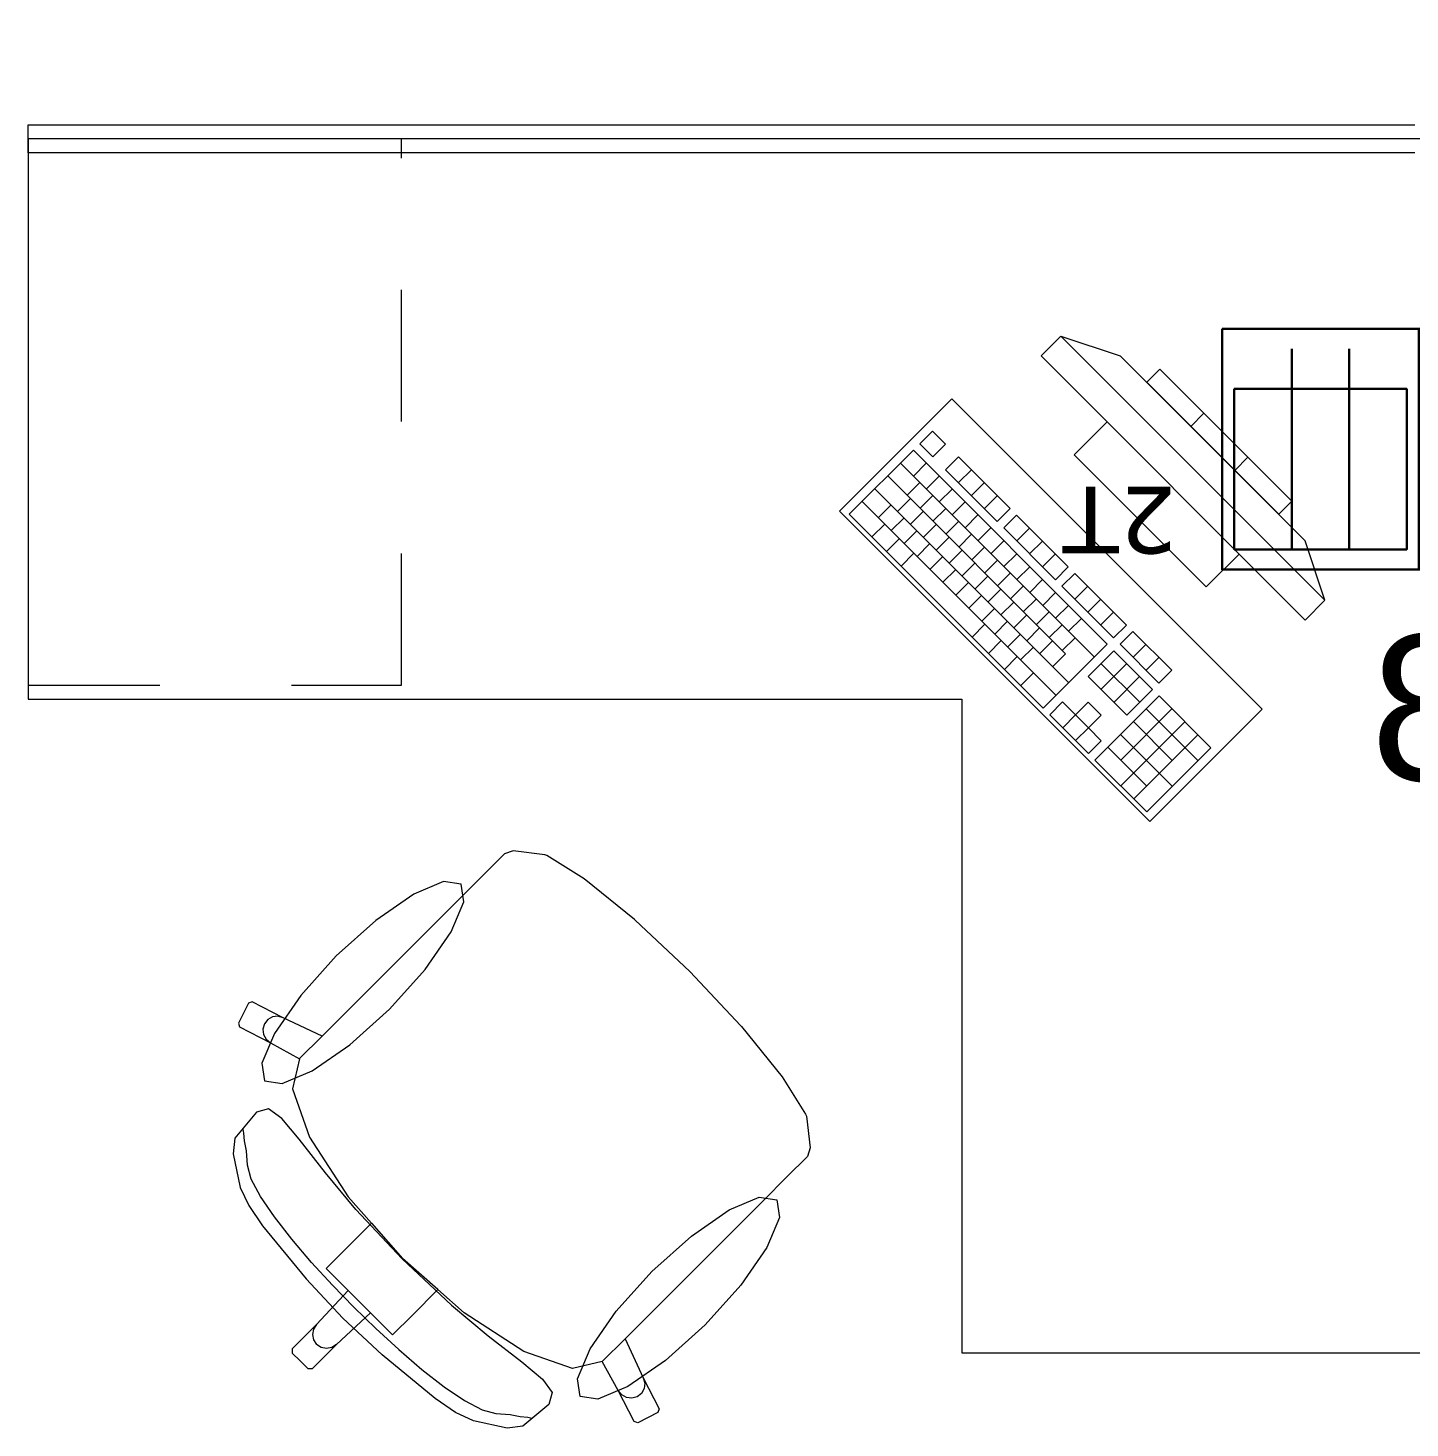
# Model space of a CAD drawing. Header units: inches. Extents: x -19 to 5698, y -728 to 92.
# Drawn here: x 309.834 to 311.314, y 8.176 to 9.675 of the extents above; entities that cross this region are included whole.
import ezdxf

# ---------------------------------------------------------------- set-up
doc = ezdxf.new("R2010")
doc.units = ezdxf.units.IN
doc.header["$MEASUREMENT"] = 0
doc.linetypes.add('HIDDEN', pattern=[0.375, 0.25, -0.125])
doc.linetypes.add('Rayas', pattern=[0.282222, 0.141111, -0.141111])
doc.layers.get('0').update_dxf_attribs({"color": 61})
doc.layers.add('00 conduct tomacorr', color=120, linetype='HIDDEN', lineweight=30)
doc.layers.add('00 IE LUZ EMERGENCIA', color=253, linetype='Continuous', lineweight=0)
doc.layers.add('Interior - Mobiliario', color=7, linetype='Continuous')
doc.styles.add('Annotative', font='arial.ttf')

# ---------------------------------------------------------------- blocks, each defined once
blk = doc.blocks.new('CAJA POP UP 6 MODULOS')
at = {"layer": '00 conduct tomacorr', "linetype": 'Continuous'}
for p, q in [((-0.095, -0.165), (-0.095, -0.0151)), ((-0.052, -0.165), (-0.052, -0.0151)), ((0.052, -0.165), (0.052, -0.0151)), ((0.095, -0.165), (0.095, -0.0151)), ((0, -0.165), (0, -0.18))]:
    blk.add_line(p, q, dxfattribs=at)
for points in [[(-0.147, 0), (0.147, 0), (0.147, -0.18), (-0.147, -0.18)], [(0, 0), (0.147, 0), (0.147, -0.18), (0, -0.18)]]:
    blk.add_lwpolyline(points, close=True, dxfattribs=at)
for points in [[(-0.138, -0.045), (-0.009, -0.045), (-0.009, -0.165), (-0.138, -0.165), (-0.138, -0.045)], [(0.009, -0.045), (0.138, -0.045), (0.138, -0.165), (0.009, -0.165), (0.009, -0.045)]]:
    blk.add_lwpolyline(points, dxfattribs=at)
at = {"color": 1, "insert": (-0.1807, -0.168), "char_height": 0.05, "attachment_point": 1, "rotation": 180}
blk.add_mtext_dynamic_manual_height_columns('{\\fVerdana|b0|i0|c0|p34;2T}', width=0.000481, gutter_width=0.1561, heights=[0], dxfattribs=at)

msp = doc.modelspace()

# ---------------------------------------------------------------- linework, layer by layer
at = {"layer": '00 conduct tomacorr'}
msp.add_arc((308.4998, 10.3404, -0.0009), 3.0428, 338.0993, 39.5594, dxfattribs=at)
at = {"layer": 'Interior - Mobiliario', "color": 175, "linetype": 'Continuous', "lineweight": 13}
for p, q in [((309.8337, 9.5411), (309.8337, 9.5711)), ((309.8337, 9.5711), (311.3187, 9.5711)), ((311.3187, 9.5411), (309.8337, 9.5411)), ((310.9397, 9.345), (310.9185, 9.3238)), ((311.2226, 9.0621), (310.9397, 9.345)), ((310.9397, 9.345), (311.0034, 9.3238)), ((310.9185, 9.3238), (311.2014, 9.0409)), ((311.0034, 9.3238), (311.2014, 9.1258)), ((311.0458, 9.3096), (311.0317, 9.2955)), ((311.0317, 9.2955), (311.1731, 9.1541)), ((311.1872, 9.1682), (311.0458, 9.3096)), ((310.9892, 9.2531), (310.9539, 9.2177)), ((311.1306, 9.1116), (310.9892, 9.2531)), ((311.0788, 9.2483), (311.0929, 9.2625)), ((310.8023, 9.2432), (310.7886, 9.2295)), ((310.8162, 9.2294), (310.8023, 9.2432)), ((310.7818, 9.2227), (310.7132, 9.1541)), ((310.9895, 9.015), (310.7818, 9.2227)), ((310.7886, 9.2295), (310.8025, 9.2157)), ((310.8025, 9.2157), (310.8162, 9.2294)), ((310.7681, 9.209), (310.9758, 9.0013)), ((310.7819, 9.1951), (310.7956, 9.2088)), ((310.83, 9.2156), (310.8163, 9.2018)), ((310.8854, 9.1602), (310.83, 9.2156)), ((310.9539, 9.2177), (311.0953, 9.0763)), ((311.1259, 9.2012), (311.1401, 9.2154)), ((310.7543, 9.1952), (310.9447, 9.0048)), ((310.7958, 9.1813), (310.8095, 9.195)), ((310.8163, 9.2018), (310.8717, 9.1464)), ((310.8302, 9.188), (310.8439, 9.2017)), ((310.7406, 9.1815), (310.9483, 8.9738)), ((310.7751, 9.1745), (310.7888, 9.1882)), ((310.8096, 9.1674), (310.8233, 9.1811)), ((310.844, 9.1741), (310.8577, 9.1879)), ((310.7269, 9.1678), (310.9346, 8.9601)), ((310.7442, 9.1505), (310.7579, 9.1642)), ((310.7649, 9.1573), (310.7786, 9.171)), ((310.789, 9.1606), (310.8027, 9.1743)), ((310.8028, 9.1468), (310.8165, 9.1605)), ((310.8234, 9.1536), (310.8372, 9.1673)), ((310.8579, 9.1603), (310.8716, 9.174)), ((310.8717, 9.1464), (310.8854, 9.1602)), ((311.1731, 9.1541), (311.1872, 9.1682)), ((310.7132, 9.1541), (310.9209, 8.9464)), ((310.7581, 9.1367), (310.7718, 9.1504)), ((310.7787, 9.1435), (310.7924, 9.1572)), ((310.8167, 9.1329), (310.8304, 9.1466)), ((310.8373, 9.1397), (310.851, 9.1534)), ((310.8923, 9.1532), (310.8786, 9.1395)), ((310.9477, 9.0978), (310.8923, 9.1532)), ((310.7374, 9.1299), (310.7511, 9.1436)), ((310.7719, 9.1228), (310.7856, 9.1365)), ((310.7926, 9.1296), (310.8063, 9.1433)), ((310.8305, 9.1191), (310.8442, 9.1328)), ((310.8511, 9.1259), (310.8649, 9.1396)), ((310.8786, 9.1395), (310.934, 9.0841)), ((310.8925, 9.1257), (310.9062, 9.1394)), ((310.753, 9.1143), (310.7667, 9.128)), ((310.7858, 9.109), (310.7995, 9.1227)), ((310.8064, 9.1158), (310.8201, 9.1295)), ((310.8203, 9.1019), (310.834, 9.1156)), ((310.8444, 9.1052), (310.8581, 9.119)), ((310.865, 9.112), (310.8787, 9.1257)), ((310.9063, 9.1118), (310.92, 9.1255)), ((311.2226, 9.0621), (311.2014, 9.1258)), ((310.7686, 9.0987), (310.7823, 9.1124)), ((310.7996, 9.0951), (310.8133, 9.1088)), ((310.8341, 9.0881), (310.8478, 9.1018)), ((310.8582, 9.0914), (310.8719, 9.1051)), ((310.8788, 9.0982), (310.8925, 9.1119)), ((310.9202, 9.098), (310.9339, 9.1117)), ((311.0953, 9.0763), (311.1306, 9.1116)), ((310.8135, 9.0813), (310.8272, 9.095)), ((310.8479, 9.0742), (310.8617, 9.0879)), ((310.872, 9.0775), (310.8858, 9.0913)), ((310.8927, 9.0843), (310.9064, 9.098)), ((310.934, 9.0841), (310.9477, 9.0978)), ((310.9547, 9.0909), (310.9409, 9.0772)), ((311.0101, 9.0355), (310.9547, 9.0909)), ((310.8273, 9.0674), (310.841, 9.0811)), ((310.8618, 9.0604), (310.8755, 9.0741)), ((310.8859, 9.0637), (310.8996, 9.0774)), ((310.9065, 9.0705), (310.9202, 9.0842)), ((310.9204, 9.0566), (310.9341, 9.0704)), ((310.9409, 9.0772), (310.9963, 9.0218)), ((310.9548, 9.0634), (310.9685, 9.0771)), ((310.8412, 9.0536), (310.8549, 9.0673)), ((310.8756, 9.0465), (310.8894, 9.0602)), ((310.8997, 9.0499), (310.9135, 9.0636)), ((310.9342, 9.0428), (310.9479, 9.0565)), ((310.9686, 9.0495), (310.9824, 9.0632)), ((311.2014, 9.0409), (311.2226, 9.0621)), ((310.855, 9.0397), (310.8687, 9.0534)), ((310.8895, 9.0327), (310.9032, 9.0464)), ((310.9136, 9.036), (310.9273, 9.0497)), ((310.9481, 9.0289), (310.9618, 9.0427)), ((310.9825, 9.0357), (310.9962, 9.0494)), ((310.8448, 9.0226), (310.8585, 9.0363)), ((310.8689, 9.0259), (310.8826, 9.0396)), ((310.8827, 9.012), (310.8964, 9.0258)), ((310.9033, 9.0188), (310.917, 9.0325)), ((310.9274, 9.0222), (310.9411, 9.0359)), ((310.9963, 9.0218), (311.0101, 9.0355)), ((311.017, 9.0286), (311.0033, 9.0149)), ((311.0585, 8.9871), (311.017, 9.0286)), ((310.8621, 9.0052), (310.8758, 9.019)), ((310.8965, 8.9982), (310.9103, 9.0119)), ((310.9172, 9.005), (310.9309, 9.0187)), ((310.9209, 8.9464), (310.9895, 9.015)), ((310.9413, 9.0083), (310.955, 9.022)), ((311.0033, 9.0149), (311.0448, 8.9734)), ((311.0171, 9.001), (311.0308, 9.0148)), ((310.8794, 8.9879), (310.8931, 9.0017)), ((310.931, 8.9911), (310.9447, 9.0048)), ((310.9964, 9.008), (310.969, 8.9806)), ((311.0379, 8.9665), (310.9964, 9.008)), ((311.031, 8.9872), (311.0447, 9.0009)), ((310.8967, 8.9706), (310.9104, 8.9843)), ((310.969, 8.9806), (311.0105, 8.9391)), ((310.9827, 8.9943), (311.0242, 8.9528)), ((310.9828, 8.9668), (311.0103, 8.9942)), ((310.9967, 8.9529), (311.0241, 8.9803)), ((311.0448, 8.9734), (311.0585, 8.9871)), ((311.0105, 8.9391), (311.0379, 8.9665)), ((310.9416, 8.9532), (310.9278, 8.9395)), ((310.9554, 8.9393), (310.9416, 8.9532)), ((310.9691, 8.9531), (310.9554, 8.9393)), ((310.983, 8.9392), (310.9691, 8.9531)), ((311.0449, 8.9596), (310.9763, 8.891)), ((311.1003, 8.9042), (311.0449, 8.9596)), ((310.9278, 8.9395), (310.9694, 8.8979)), ((310.9417, 8.9256), (310.9554, 8.9393)), ((310.9554, 8.9393), (310.9692, 8.9255)), ((310.9692, 8.9255), (310.983, 8.9392)), ((311.0039, 8.8909), (311.0587, 8.9457)), ((311.0312, 8.9459), (311.0865, 8.8905)), ((310.9555, 8.9118), (310.9692, 8.9255)), ((310.9831, 8.9116), (310.9692, 8.9255)), ((311.004, 8.8633), (311.0726, 8.9319)), ((311.0174, 8.9321), (311.059, 8.8906)), ((310.9694, 8.8979), (310.9831, 8.9116)), ((311.0037, 8.9184), (311.0591, 8.863)), ((311.0178, 8.8495), (311.0864, 8.918)), ((310.9763, 8.891), (311.0317, 8.8356)), ((310.99, 8.9047), (311.0316, 8.8632)), ((311.0317, 8.8356), (311.1003, 8.9042)), ((310.344, 8.7907), (310.3221, 8.7688)), ((310.3533, 8.7936), (310.344, 8.7907)), ((310.3873, 8.7896), (310.3533, 8.7936)), ((310.3894, 8.7887), (310.3873, 8.7896)), ((310.4294, 8.7638), (310.3894, 8.7887)), ((310.3221, 8.7688), (310.2966, 8.7432)), ((310.4831, 8.7202), (310.4294, 8.7638)), ((310.2966, 8.7432), (310.1487, 8.5954)), ((310.4839, 8.7195), (310.4831, 8.7202)), ((310.5423, 8.6647), (310.4839, 8.7195)), ((310.5423, 8.6647), (310.5971, 8.6063)), ((310.0698, 8.6306), (310.059, 8.6093)), ((310.0739, 8.6319), (310.0698, 8.6306)), ((310.107, 8.615), (310.0739, 8.6319)), ((310.059, 8.6093), (310.0603, 8.6052)), ((310.0868, 8.6085), (310.0852, 8.6029)), ((310.0904, 8.6131), (310.0868, 8.6085)), ((310.0955, 8.6159), (310.0904, 8.6131)), ((310.1013, 8.6166), (310.0955, 8.6159)), ((310.107, 8.615), (310.1013, 8.6166)), ((310.1487, 8.5954), (310.107, 8.615)), ((310.5971, 8.6063), (310.5978, 8.6055)), ((310.5978, 8.6055), (310.6413, 8.5518)), ((310.0603, 8.6052), (310.0934, 8.5882)), ((310.0852, 8.6029), (310.0859, 8.597)), ((310.0859, 8.597), (310.0888, 8.5919)), ((310.0888, 8.5919), (310.0934, 8.5882)), ((310.1245, 8.5712), (310.1487, 8.5954)), ((310.0934, 8.5882), (310.1244, 8.5709)), ((310.1244, 8.5709), (310.117, 8.539)), ((310.1245, 8.5712), (310.1244, 8.5709)), ((310.6413, 8.5518), (310.6663, 8.5118)), ((310.117, 8.539), (310.1353, 8.487)), ((310.0913, 8.5173), (310.0783, 8.5139)), ((310.1056, 8.5073), (310.0913, 8.5173)), ((310.0783, 8.5139), (310.0552, 8.486)), ((310.1242, 8.485), (310.1056, 8.5073)), ((310.6663, 8.5118), (310.6672, 8.5097)), ((310.6672, 8.5097), (310.6712, 8.4758)), ((310.0552, 8.486), (310.0533, 8.4692)), ((310.0648, 8.4913), (310.064, 8.4958)), ((310.0656, 8.4832), (310.0648, 8.4913)), ((310.1353, 8.487), (310.1767, 8.4232)), ((310.0676, 8.4725), (310.0656, 8.4832)), ((310.0688, 8.4571), (310.0676, 8.4725)), ((310.1521, 8.4488), (310.1242, 8.485)), ((310.6712, 8.4758), (310.6683, 8.4665)), ((310.0533, 8.4692), (310.061, 8.4331)), ((310.0727, 8.4423), (310.0688, 8.4571)), ((310.6683, 8.4665), (310.6463, 8.4445)), ((310.0826, 8.4235), (310.0727, 8.4423)), ((310.1848, 8.4095), (310.1521, 8.4488)), ((310.6463, 8.4445), (310.6208, 8.419)), ((310.061, 8.4331), (310.07, 8.4139)), ((310.07, 8.4139), (310.0849, 8.3922)), ((310.0975, 8.4017), (310.0826, 8.4235)), ((310.1767, 8.4232), (310.2015, 8.395)), ((310.6208, 8.419), (310.473, 8.2711)), ((310.1161, 8.3779), (310.0975, 8.4017)), ((310.2343, 8.3567), (310.1848, 8.4095)), ((310.0849, 8.3922), (310.1317, 8.3355)), ((310.2015, 8.395), (310.1741, 8.3677)), ((310.2015, 8.395), (310.2348, 8.3572)), ((310.1372, 8.3531), (310.1161, 8.3779)), ((310.1741, 8.3677), (310.1529, 8.3465)), ((310.1598, 8.3285), (310.1372, 8.3531)), ((310.2343, 8.3567), (310.2871, 8.3073)), ((310.2726, 8.3239), (310.2348, 8.3572)), ((310.1317, 8.3355), (310.1709, 8.2933)), ((310.1529, 8.3465), (310.1766, 8.3229)), ((310.1766, 8.3229), (310.1426, 8.2864)), ((310.1826, 8.305), (310.1598, 8.3285)), ((310.1766, 8.3229), (310.1885, 8.3109)), ((310.2726, 8.3239), (310.2453, 8.2965)), ((310.3008, 8.2991), (310.2726, 8.3239)), ((310.2005, 8.299), (310.1885, 8.3109)), ((310.2871, 8.3073), (310.3264, 8.2745)), ((310.2005, 8.299), (310.1639, 8.265)), ((310.2131, 8.2542), (310.1709, 8.2933)), ((310.1826, 8.305), (310.2061, 8.2822)), ((310.2241, 8.2754), (310.2005, 8.299)), ((310.2453, 8.2965), (310.2241, 8.2754)), ((310.3646, 8.2577), (310.3008, 8.2991)), ((310.1426, 8.2864), (310.1165, 8.2603)), ((310.1394, 8.2815), (310.1382, 8.2758)), ((310.1382, 8.2758), (310.1394, 8.27)), ((310.1426, 8.2864), (310.1394, 8.2815)), ((310.2061, 8.2822), (310.2307, 8.2596)), ((310.1639, 8.265), (310.1379, 8.2389)), ((310.1394, 8.27), (310.1427, 8.2651)), ((310.1476, 8.2618), (310.1427, 8.2651)), ((310.1533, 8.2607), (310.1476, 8.2618)), ((310.1591, 8.2618), (310.1533, 8.2607)), ((310.1639, 8.265), (310.1591, 8.2618)), ((310.3264, 8.2745), (310.3626, 8.2466)), ((310.4487, 8.2469), (310.473, 8.2711)), ((310.473, 8.2711), (310.4925, 8.2294)), ((310.1165, 8.2603), (310.1165, 8.256)), ((310.1165, 8.256), (310.1251, 8.2475)), ((310.1336, 8.2389), (310.1251, 8.2475)), ((310.2698, 8.2073), (310.2131, 8.2542)), ((310.2307, 8.2596), (310.2554, 8.2385)), ((310.3626, 8.2466), (310.3848, 8.228)), ((310.4166, 8.2394), (310.3646, 8.2577)), ((310.4485, 8.2469), (310.4166, 8.2394)), ((310.4487, 8.2469), (310.4485, 8.2469)), ((310.4658, 8.2159), (310.4485, 8.2469)), ((310.1379, 8.2389), (310.1336, 8.2389)), ((310.2554, 8.2385), (310.2793, 8.2199)), ((310.2793, 8.2199), (310.3011, 8.2051)), ((310.3848, 8.228), (310.3949, 8.2137)), ((310.4695, 8.2112), (310.4658, 8.2159)), ((310.4828, 8.1828), (310.4658, 8.2159)), ((310.4935, 8.2179), (310.4907, 8.2128)), ((310.4925, 8.2294), (310.4942, 8.2237)), ((310.4925, 8.2294), (310.5095, 8.1963)), ((310.4942, 8.2237), (310.4935, 8.2179)), ((310.2915, 8.1924), (310.2698, 8.2073)), ((310.3011, 8.2051), (310.3199, 8.1951)), ((310.3914, 8.2008), (310.3636, 8.1776)), ((310.3949, 8.2137), (310.3914, 8.2008)), ((310.4746, 8.2083), (310.4695, 8.2112)), ((310.4804, 8.2076), (310.4746, 8.2083)), ((310.4861, 8.2092), (310.4804, 8.2076)), ((310.4907, 8.2128), (310.4861, 8.2092)), ((310.3107, 8.1835), (310.2915, 8.1924)), ((310.3199, 8.1951), (310.3347, 8.1912)), ((310.3347, 8.1912), (310.3501, 8.19)), ((310.3501, 8.19), (310.3608, 8.188)), ((310.3608, 8.188), (310.3689, 8.1872)), ((310.3689, 8.1872), (310.3734, 8.1864)), ((310.5082, 8.1922), (310.4869, 8.1814)), ((310.5095, 8.1963), (310.5082, 8.1922)), ((310.3468, 8.1757), (310.3107, 8.1835)), ((310.3636, 8.1776), (310.3468, 8.1757)), ((310.4869, 8.1814), (310.4828, 8.1828))]:
    msp.add_line(p, q, dxfattribs=at)
at = {"layer": 'Interior - Mobiliario', "color": 175, "linetype": 'Rayas', "lineweight": 13}
for p, q in [((310.2337, 8.9711), (310.2337, 9.5561)), ((309.8337, 8.9711), (310.2337, 8.9711))]:
    msp.add_line(p, q, dxfattribs=at)
at = {"layer": 'Interior - Mobiliario', "color": 175, "linetype": 'Continuous', "lineweight": 13, "flags": 128}
for points in [[(311.3337, 9.5561), (309.8337, 9.5561), (309.8337, 8.9561), (310.8337, 8.9561), (310.8337, 8.2561), (311.3337, 8.2561)], [(310.8231, 9.2778), (310.7028, 9.1576), (311.0352, 8.8253), (311.1554, 8.9455)], [(310.1638, 8.6812), (310.1257, 8.6387), (310.0976, 8.5983), (310.084, 8.5662), (310.0869, 8.5473), (310.1058, 8.5445), (310.1379, 8.5581), (310.1783, 8.5861), (310.2207, 8.6242), (310.2589, 8.6667), (310.2869, 8.7071), (310.3005, 8.7392), (310.2976, 8.7581), (310.2787, 8.7609), (310.2467, 8.7473), (310.2063, 8.7193)], [(310.5587, 8.2862), (310.5163, 8.2481), (310.4759, 8.2201), (310.4438, 8.2065), (310.4249, 8.2093), (310.422, 8.2282), (310.4357, 8.2603), (310.4637, 8.3007), (310.5018, 8.3432), (310.5443, 8.3813), (310.5847, 8.4093), (310.6167, 8.4229), (310.6357, 8.4201), (310.6385, 8.4011), (310.6249, 8.3691), (310.5969, 8.3287)]]:
    msp.add_lwpolyline(points, close=True, dxfattribs=at)

# ---------------------------------------------------------------- block references
at = {"layer": '00 conduct tomacorr', "xscale": 1.432830642179531, "yscale": 1.432830642179531, "zscale": 1.432830642179531}
msp.add_blockref('CAJA POP UP 6 MODULOS', (311.3231, 9.3529, -0.0007), dxfattribs=at)

# ---------------------------------------------------------------- texts
at = {"layer": '00 IE LUZ EMERGENCIA', "style": 'Annotative'}
msp.add_attdef('8', (311.2713, 8.8689, -0.0007), '', height=0.1562, dxfattribs=at)

doc.saveas('drawing.dxf')
